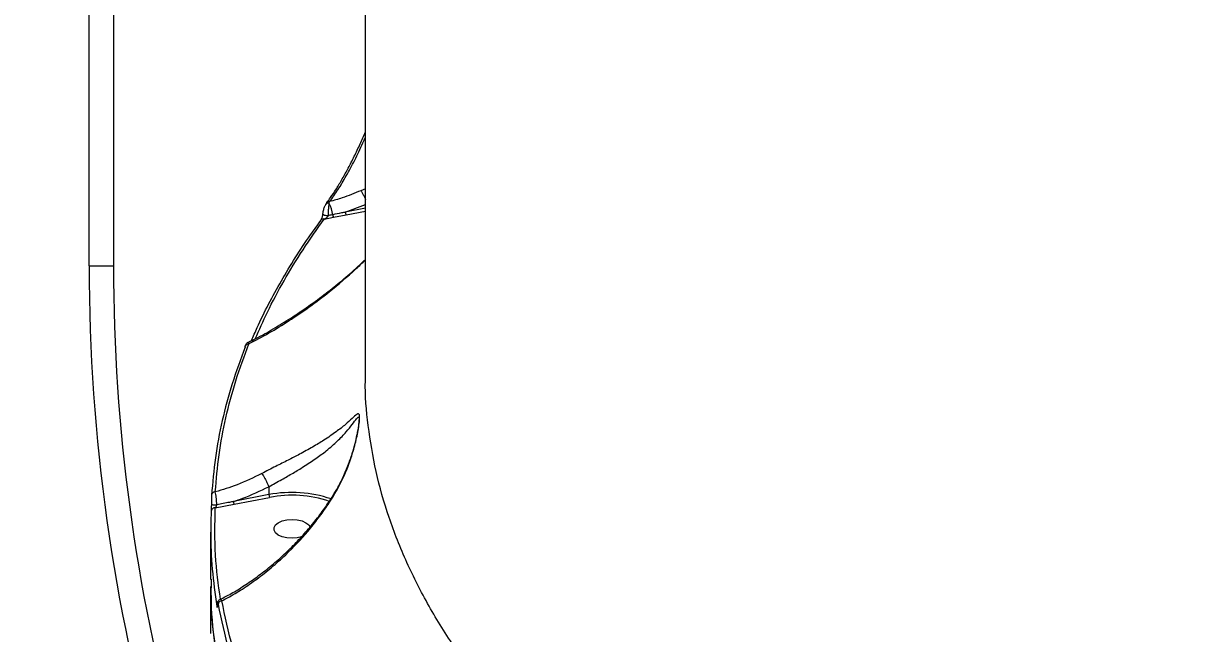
# Model space of a CAD drawing. Header units: millimetres. Extents: x -6901 to 7060, y -7557 to 6158.
# Drawn here: x 1490.2 to 1779.1, y -1562.6 to -1412.7 of the extents above; entities that cross this region are included whole.
import ezdxf

# ---------------------------------------------------------------- set-up
doc = ezdxf.new("R2010")
doc.units = ezdxf.units.MM
for name, color, linetype in [('DIKOM_ОБЪЕКТ', 7, 'Continuous'), ('DIKOM_РАЗМЕР_ЗОНА', 7, 'Continuous'), ('DIKOM_РАЗМЕР_ОБЪЕКТА', 7, 'Continuous')]:
    doc.layers.add(name, color=color, linetype=linetype)
doc.styles.add('style1', font='arial.ttf', dxfattribs={"width": 0.8})
doc.dimstyles.new('1-50', dxfattribs={"dimtxt": 300, "dimasz": 200, "dimexe": 100, "dimexo": 0, "dimgap": 100, "dimtad": 1, "dimtxsty": 'style1', "dimcen": 200, "dimclrd": 7, "dimclre": 7, "dimclrt": 7, "dimadec": 1, "dimazin": 2, "dimtfac": 1, "dimtmove": 0, "dimatfit": 2, "dimfxl": 0, "dimlwd": 25, "dimlwe": 18, "dimarcsym": 0})

# ---------------------------------------------------------------- blocks, each defined once
blk = doc.blocks.new('*D1')
at = {"layer": 'Defpoints', "color": 0, "transparency": 16777216}
for p in [(-4076.66, -462.32), (4983.51, -3127.59), (4983.51, -6854.07)]:
    blk.add_point(p, dxfattribs=at)
at = {"layer": 'DIKOM_РАЗМЕР_ОБЪЕКТА', "color": 7, "lineweight": 18, "transparency": 16777216}
for p, q in [((-4076.66, -462.32), (-4076.66, -6954.07)), ((4983.51, -3127.59), (4983.51, -6954.07))]:
    blk.add_line(p, q, dxfattribs=at)
at = {"layer": 'DIKOM_РАЗМЕР_ОБЪЕКТА', "color": 7, "lineweight": 25, "transparency": 16777216}
blk.add_line((-3876.66, -6854.07), (4783.51, -6854.07), dxfattribs=at)
at = {"layer": 'DIKOM_РАЗМЕР_ОБЪЕКТА', "color": 7, "transparency": 16777216}
for points in [[(-3876.66, -6820.74), (-3876.66, -6887.4), (-4076.66, -6854.07)], [(4783.51, -6820.74), (4783.51, -6887.4), (4983.51, -6854.07)]]:
    blk.add_solid(points, dxfattribs=at)
at = {"layer": 'DIKOM_РАЗМЕР_ОБЪЕКТА', "color": 7, "transparency": 16777216, "insert": (453.43, -6600.9), "char_height": 300, "attachment_point": 5, "style": 'style1'}
blk.add_mtext('9050', dxfattribs=at)
blk = doc.blocks.new('*D2')
at = {"layer": 'Defpoints', "color": 0, "transparency": 16777216}
for p in [(-1102.73, 4151.17), (-5819.23, -4492.42), (4721.24, -4492.42)]:
    blk.add_point(p, dxfattribs=at)
at = {"layer": 'DIKOM_РАЗМЕР_ОБЪЕКТА', "color": 7, "lineweight": 18, "transparency": 16777216}
for p, q in [((-1102.73, 4151.17), (-5919.23, 4151.17)), ((4721.24, -4492.42), (-5919.23, -4492.42))]:
    blk.add_line(p, q, dxfattribs=at)
at = {"layer": 'DIKOM_РАЗМЕР_ОБЪЕКТА', "color": 7, "lineweight": 25, "transparency": 16777216}
blk.add_line((-5819.23, 3951.17), (-5819.23, -4292.42), dxfattribs=at)
at = {"layer": 'DIKOM_РАЗМЕР_ОБЪЕКТА', "color": 7, "transparency": 16777216}
for points in [[(-5852.56, 3951.17), (-5785.89, 3951.17), (-5819.23, 4151.17)], [(-5852.56, -4292.42), (-5785.89, -4292.42), (-5819.23, -4492.42)]]:
    blk.add_solid(points, dxfattribs=at)
at = {"layer": 'DIKOM_РАЗМЕР_ОБЪЕКТА', "color": 7, "transparency": 16777216, "insert": (-6072.4, -170.63), "char_height": 300, "attachment_point": 5, "rotation": 90, "style": 'style1'}
blk.add_mtext('8650', dxfattribs=at)
blk = doc.blocks.new('*D3')
at = {"layer": 'Defpoints', "color": 0, "transparency": 16777216}
for p in [(-1553.27, 6158.28), (-6450.85, -6312.94), (5659.92, -6312.94)]:
    blk.add_point(p, dxfattribs=at)
at = {"layer": 'DIKOM_РАЗМЕР_ЗОНА', "color": 7, "lineweight": 18, "transparency": 16777216}
for p, q in [((-1553.27, 6158.28), (-6550.85, 6158.28)), ((5659.92, -6312.94), (-6550.85, -6312.94))]:
    blk.add_line(p, q, dxfattribs=at)
at = {"layer": 'DIKOM_РАЗМЕР_ЗОНА', "color": 7, "lineweight": 25, "transparency": 16777216}
blk.add_line((-6450.85, 5958.28), (-6450.85, -6112.94), dxfattribs=at)
at = {"layer": 'DIKOM_РАЗМЕР_ЗОНА', "color": 7, "transparency": 16777216}
for points in [[(-6484.18, 5958.28), (-6417.52, 5958.28), (-6450.85, 6158.28)], [(-6484.18, -6112.94), (-6417.52, -6112.94), (-6450.85, -6312.94)]]:
    blk.add_solid(points, dxfattribs=at)
at = {"layer": 'DIKOM_РАЗМЕР_ЗОНА', "color": 7, "transparency": 16777216, "insert": (-6704.02, -77.33), "char_height": 300, "attachment_point": 5, "rotation": 90, "style": 'style1'}
blk.add_mtext('12500', dxfattribs=at)
blk = doc.blocks.new('*D4')
at = {"layer": 'Defpoints', "color": 0, "transparency": 16777216}
for p in [(-5588.2, -1083.32), (7059.54, -2218.88), (7059.54, -7457.08)]:
    blk.add_point(p, dxfattribs=at)
at = {"layer": 'DIKOM_РАЗМЕР_ЗОНА', "color": 7, "lineweight": 18, "transparency": 16777216}
for p, q in [((-5588.2, -1083.32), (-5588.2, -7557.08)), ((7059.54, -2218.88), (7059.54, -7557.08))]:
    blk.add_line(p, q, dxfattribs=at)
at = {"layer": 'DIKOM_РАЗМЕР_ЗОНА', "color": 7, "lineweight": 25, "transparency": 16777216}
blk.add_line((-5388.2, -7457.08), (6859.54, -7457.08), dxfattribs=at)
at = {"layer": 'DIKOM_РАЗМЕР_ЗОНА', "color": 7, "transparency": 16777216}
for points in [[(-5388.2, -7423.74), (-5388.2, -7490.41), (-5588.2, -7457.08)], [(6859.54, -7423.74), (6859.54, -7490.41), (7059.54, -7457.08)]]:
    blk.add_solid(points, dxfattribs=at)
at = {"layer": 'DIKOM_РАЗМЕР_ЗОНА', "color": 7, "transparency": 16777216, "insert": (735.67, -7203.9), "char_height": 300, "attachment_point": 5, "style": 'style1'}
blk.add_mtext('12650', dxfattribs=at)

msp = doc.modelspace()

# ---------------------------------------------------------------- linework, layer by layer
at = {"layer": 'DIKOM_ОБЪЕКТ', "color": 7, "linetype": 'Continuous', "lineweight": 15}
for p, q in [((1506.299, -1472.324), (1506.299, -1241.142)), ((1512.299, -1242.701), (1512.299, -1472.324)), ((1574.182, -1499.383), (1574.182, -1254.892)), ((1574.182, -1453.335), (1573.049, -1453.814)), ((1565.318, -1456.935), (1565.404, -1456.511)), ((1569.248, -1459.091), (1574.182, -1457.22)), ((1574.182, -1458.137), (1569.248, -1459.091)), ((1569.424, -1459.761), (1574.182, -1458.841)), ((1563.755, -1459.512), (1563.755, -1459.52)), ((1564.069, -1460.777), (1566.325, -1460.35)), ((1566.325, -1460.35), (1569.424, -1459.761)), ((1506.299, -1472.324), (1512.299, -1472.324)), ((1550.474, -1526.566), (1550.474, -1526.562)), ((1550.474, -1526.566), (1550.474, -1528.518)), ((1537.299, -1531.751), (1541.921, -1530.876)), ((1550.474, -1528.518), (1541.745, -1530.206)), ((1541.921, -1530.876), (1550.65, -1529.188)), ((1536.182, -1549.349), (1536.182, -1537.709)), ((1536.182, -1562.635), (1536.182, -1551.064))]:
    msp.add_line(p, q, dxfattribs=at)
at = {"layer": 'DIKOM_ОБЪЕКТ', "color": 7, "linetype": 'Continuous', "lineweight": 15, "flags": 128}
for points in [[(1564.691, -1456.782), (1564.696, -1456.776), (1564.745, -1456.719)], [(1563.755, -1459.52), (1563.776, -1459.604), (1563.874, -1459.708), (1564.043, -1459.801), (1564.269, -1459.875), (1564.534, -1459.926), (1564.817, -1459.947), (1565.095, -1459.939)], [(1544.628, -1492.244), (1544.645, -1492.087), (1544.672, -1491.991)], [(1536.339, -1530.669), (1536.362, -1530.76), (1536.443, -1530.847), (1536.576, -1530.924), (1536.754, -1530.987), (1536.966, -1531.032), (1537.201, -1531.057), (1537.443, -1531.059), (1537.68, -1531.039)], [(1558.521, -1538.9), (1557.45, -1539.144), (1556.182, -1539.238), (1554.914, -1539.144), (1553.749, -1538.87), (1552.781, -1538.438), (1552.088, -1537.883), (1551.728, -1537.25), (1551.728, -1536.591), (1552.088, -1535.958), (1552.781, -1535.403), (1553.749, -1534.971), (1554.914, -1534.697), (1556.182, -1534.603), (1556.182, -1534.603)], [(1556.182, -1534.603), (1557.45, -1534.697), (1558.615, -1534.971), (1559.583, -1535.403), (1560.275, -1535.958), (1560.613, -1536.517)], [(1536.182, -1551.064), (1536.182, -1551.322), (1536.239, -1554.646)]]:
    msp.add_lwpolyline(points, dxfattribs=at)
at = {"layer": 'DIKOM_ОБЪЕКТ', "color": 7, "linetype": 'Continuous', "lineweight": 15}
for centre, radius, start, end in [((1565.039, -1457.635), 0.753, 68.2789, 143.78488), ((1565.285, -1457.283), 0.781, 81.28075, 133.74159), ((1558.096, -1460.618), 8.106, 6.29649, 27.02192), ((1570.559, -1459.105), 1.311, 179.38964, 210.01915), ((1563.872, -1461.539), 0.787, 75.51987, 139.64987), ((1567.467, -1459.701), 1.314, 181.2264, 209.59959), ((1956.299, -1472.324), 450, 180, 211.88074), ((1956.299, -1472.324), 444, 180, 210.61325), ((1545.455, -1492.33), 0.853, 85.1821, 156.57471), ((1537.291, -1528.746), 0.906, 88.67746, 175.83058), ((1556.132, -1557.867), 29.889, 71.26331, 100.91059), ((1543.055, -1530.22), 1.31, 179.38374, 210.02631), ((1551.785, -1528.532), 1.31, 179.38853, 210.02151), ((1556.177, -1557.055), 28.41, 71.17482, 101.2181), ((1537.22, -1532.671), 0.924, 85.07861, 175.3578), ((1538.459, -1555.917), 0.788, 152.31833, 179.4794), ((1538.965, -1555.587), 0.978, 92.81785, 175.34088), ((1655.531, -1550.07), 119.395, 183.6151, 204.29353)]:
    msp.add_arc(centre, radius, start, end, dxfattribs=at)
for points, knots in [([(1564.731, -1456.708), (1565.019, -1456.323), (1565.779, -1455.31), (1567.045, -1453.378), (1568.513, -1450.952), (1569.991, -1448.282), (1571.46, -1445.4), (1572.864, -1442.437), (1573.758, -1440.357), (1574.182, -1439.369)], [0, 0, 0, 0, 0.0933512, 0.2458772, 0.3995029, 0.5536723, 0.7077423, 0.8611775, 1, 1, 1, 1]), ([(1565.404, -1456.511), (1566.077, -1455.565), (1567.425, -1453.67), (1569.498, -1450.219), (1571.563, -1446.347), (1573.139, -1443.134), (1573.987, -1441.133), (1574.182, -1440.672)], [0, 0, 0, 0, 0.2323659, 0.46548, 0.6978625, 0.9303628, 1, 1, 1, 1]), ([(1573.049, -1453.814), (1571.529, -1454.446), (1569.008, -1455.495), (1566.429, -1456.222), (1565.404, -1456.511)], [0, 0, 0, 0, 0.6025866, 1, 1, 1, 1]), ([(1573.049, -1453.814), (1573.063, -1453.833), (1573.146, -1453.941), (1573.345, -1454.24), (1573.666, -1454.817), (1573.974, -1455.444), (1574.13, -1455.827), (1574.182, -1455.953)], [0, 0, 0, 0, 0.0468913, 0.2629316, 0.558853, 0.8547976, 1, 1, 1, 1]), ([(1563.764, -1459.512), (1563.778, -1459.297), (1563.796, -1459.014), (1563.87, -1458.74), (1563.888, -1458.675)], [0, 0, 0, 0, 0.7602161, 1, 1, 1, 1]), ([(1563.888, -1458.675), (1563.927, -1458.509), (1564.029, -1458.076), (1564.224, -1457.575), (1564.386, -1457.289), (1564.439, -1457.195)], [0, 0, 0, 0, 0.2947516, 0.7690529, 1, 1, 1, 1]), ([(1564.446, -1457.209), (1564.519, -1457.064), (1564.616, -1456.874), (1564.736, -1456.724), (1564.764, -1456.689)], [0, 0, 0, 0, 0.7669845, 1, 1, 1, 1]), ([(1565.095, -1459.939), (1565.096, -1459.77), (1565.097, -1459.362), (1565.13, -1458.609), (1565.202, -1457.708), (1565.277, -1457.205), (1565.318, -1456.935)], [0, 0, 0, 0, 0.1616006, 0.3913424, 0.6724094, 1, 1, 1, 1]), ([(1569.248, -1459.091), (1568.936, -1459.158), (1567.906, -1459.376), (1566.873, -1459.584), (1566.154, -1459.729)], [0, 0, 0, 0, 0.3030073, 1, 1, 1, 1]), ([(1546.212, -1490.664), (1546.663, -1489.6), (1547.936, -1486.593), (1550.37, -1481.689), (1553.478, -1475.962), (1556.911, -1470.298), (1560.17, -1465.326), (1562.411, -1462.265), (1563.3, -1461.052)], [0, 0, 0, 0, 0.1055755, 0.2984184, 0.4907315, 0.6823421, 0.8741057, 1, 1, 1, 1]), ([(1547.116, -1490.219), (1548.082, -1488.026), (1550.191, -1483.243), (1554.128, -1475.943), (1558.741, -1468.305), (1562.293, -1463.287), (1564.069, -1460.777)], [0, 0, 0, 0, 0.2194592, 0.4786888, 0.7393439, 1, 1, 1, 1]), ([(1563.268, -1461.032), (1563.275, -1461.023), (1563.305, -1460.985), (1563.424, -1460.776), (1563.562, -1460.444), (1563.675, -1460.058), (1563.731, -1459.762), (1563.753, -1459.584), (1563.754, -1459.524), (1563.754, -1459.52)], [0, 0, 0, 0, 0.0733486, 0.2838791, 0.5543861, 0.7485624, 0.8872408, 0.9914335, 1, 1, 1, 1]), ([(1564.069, -1460.777), (1564.201, -1460.712), (1564.444, -1460.591), (1564.752, -1460.373), (1564.95, -1460.187), (1565.042, -1460.061), (1565.079, -1459.991), (1565.09, -1459.956), (1565.095, -1459.939)], [0, 0, 0, 0, 0.3535054, 0.6499716, 0.8418376, 0.9245863, 0.9644476, 1, 1, 1, 1]), ([(1566.154, -1459.729), (1565.841, -1459.791), (1565.488, -1459.862), (1565.135, -1459.931), (1565.095, -1459.939)], [0, 0, 0, 0, 0.8864535, 1, 1, 1, 1]), ([(1545.459, -1491.036), (1546.06, -1490.744), (1548.087, -1489.761), (1551.552, -1487.804), (1555.866, -1485.168), (1560.215, -1482.229), (1564.405, -1479.155), (1568.461, -1475.899), (1571.68, -1473.136), (1573.571, -1471.306), (1574.182, -1470.715)], [0, 0, 0, 0, 0.0608202, 0.2048232, 0.3516023, 0.5011166, 0.6531935, 0.7885789, 0.9317269, 1, 1, 1, 1]), ([(1545.526, -1491.48), (1547.185, -1490.604), (1550.504, -1488.851), (1555.467, -1485.79), (1560.406, -1482.427), (1565.939, -1478.223), (1570.548, -1474.346), (1573.439, -1471.548), (1574.182, -1470.829)], [0, 0, 0, 0, 0.1683504, 0.3367051, 0.5075712, 0.6784297, 0.9172978, 1, 1, 1, 1]), ([(1544.628, -1492.244), (1543.518, -1495.24), (1541.297, -1501.232), (1538.911, -1510.323), (1537.163, -1519.474), (1536.646, -1525.611), (1536.387, -1528.68)], [0, 0, 0, 0, 0.2491002, 0.4982016, 0.7491002, 1, 1, 1, 1]), ([(1537.312, -1527.84), (1537.567, -1524.8), (1538.077, -1518.719), (1539.806, -1509.609), (1542.182, -1500.514), (1544.412, -1494.492), (1545.526, -1491.48)], [0, 0, 0, 0, 0.2490998, 0.4982002, 0.7491006, 1, 1, 1, 1]), ([(1544.684, -1491.995), (1544.708, -1491.923), (1544.783, -1491.7), (1544.936, -1491.449), (1545.162, -1491.15), (1545.377, -1491.045), (1545.45, -1491.009)], [0, 0, 0, 0, 0.1818247, 0.5642806, 0.8512221, 1, 1, 1, 1]), ([(1545.526, -1491.48), (1545.516, -1491.396), (1545.483, -1491.121), (1545.451, -1490.925), (1545.442, -1491.003), (1545.441, -1491.007)], [0, 0, 0, 0, 0.2974443, 0.9658798, 1, 1, 1, 1]), ([(1894.627, -1695.596), (1887.687, -1694.949), (1873.802, -1693.654), (1853.281, -1690.959), (1832.866, -1687.692), (1812.651, -1683.783), (1792.71, -1679.245), (1773.481, -1674.174), (1755.014, -1668.601), (1737.34, -1662.566), (1720.172, -1655.97), (1703.592, -1648.813), (1687.673, -1641.105), (1672.762, -1633.014), (1658.887, -1624.577), (1646.051, -1615.835), (1634.05, -1606.65), (1622.962, -1597.033), (1612.848, -1587.007), (1603.924, -1576.787), (1596.195, -1566.412), (1589.639, -1555.923), (1584.151, -1545.153), (1579.807, -1534.129), (1576.606, -1522.883), (1574.776, -1511.651), (1574.028, -1503.787), (1574.22, -1499.712), (1574.238, -1499.333)], [0, 0, 0, 0, 0.0392428, 0.0785158, 0.1177586, 0.1581421, 0.1985587, 0.2389423, 0.2781872, 0.3174625, 0.3567075, 0.3970914, 0.4375083, 0.4778923, 0.5171658, 0.5564696, 0.5957434, 0.6361546, 0.6765985, 0.7170099, 0.7563479, 0.7957165, 0.8350546, 0.8755303, 0.9160384, 0.9565142, 0.9959506, 1, 1, 1, 1]), ([(1566.343, -1528.858), (1567.283, -1527.178), (1569.185, -1523.781), (1570.936, -1518.901), (1571.926, -1515.177), (1572.418, -1512.73), (1572.677, -1511.034), (1572.795, -1509.653), (1572.737, -1508.779), (1572.487, -1508.557), (1571.94, -1508.833), (1570.963, -1509.766), (1569.298, -1511.287), (1567.045, -1513.094), (1564.314, -1514.97), (1561.26, -1516.815), (1558.263, -1518.46), (1555.181, -1520.054), (1552.037, -1521.628), (1549.863, -1522.746), (1548.714, -1523.337)], [0, 0, 0, 0, 0.0863531, 0.1746774, 0.2336174, 0.2635129, 0.2941169, 0.3212036, 0.3485628, 0.3826676, 0.415428, 0.4844315, 0.5550155, 0.6333681, 0.7133075, 0.7760743, 0.8404081, 0.8905406, 0.9421326, 1, 1, 1, 1]), ([(1550.474, -1526.562), (1550.474, -1526.562), (1551.491, -1525.992), (1553.571, -1524.842), (1556.433, -1523.21), (1559.275, -1521.495), (1562.04, -1519.656), (1564.85, -1517.554), (1567.378, -1515.329), (1569.449, -1513.17), (1570.994, -1511.215), (1571.902, -1509.975), (1572.411, -1509.436), (1572.645, -1509.415), (1572.669, -1509.913), (1572.679, -1510.103)], [0, 0, 0, 0, 0.0000205, 0.0837978, 0.1591926, 0.2346768, 0.3306548, 0.4267617, 0.5470353, 0.6674033, 0.7721268, 0.8765521, 0.9237846, 0.9710054, 1, 1, 1, 1]), ([(1566.21, -1528.78), (1566.628, -1528.104), (1567.622, -1526.495), (1568.949, -1523.764), (1570.185, -1520.745), (1571.129, -1517.905), (1571.78, -1515.51), (1572.194, -1513.651), (1572.452, -1512.244), (1572.601, -1511.202), (1572.67, -1510.524), (1572.683, -1510.149), (1572.682, -1510.105), (1572.682, -1510.102)], [0, 0, 0, 0, 0.1119262, 0.2660886, 0.4274681, 0.5737437, 0.6914154, 0.7848111, 0.8545149, 0.9120283, 0.9596382, 0.9978684, 1, 1, 1, 1]), ([(1548.714, -1523.337), (1546.703, -1524.323), (1542.977, -1526.151), (1539.098, -1527.307), (1537.312, -1527.84)], [0, 0, 0, 0, 0.5395145, 1, 1, 1, 1]), ([(1548.714, -1523.337), (1548.728, -1523.354), (1548.819, -1523.47), (1549.037, -1523.785), (1549.401, -1524.388), (1549.799, -1525.121), (1550.182, -1525.89), (1550.377, -1526.338), (1550.474, -1526.562)], [0, 0, 0, 0, 0.0319246, 0.209718, 0.4072984, 0.6048624, 0.8024363, 1, 1, 1, 1]), ([(1537.68, -1531.039), (1537.665, -1530.757), (1537.634, -1530.174), (1537.543, -1529.245), (1537.429, -1528.398), (1537.351, -1528.025), (1537.312, -1527.84)], [0, 0, 0, 0, 0.2380024, 0.4906696, 0.7462735, 1, 1, 1, 1]), ([(1541.745, -1530.206), (1542.509, -1529.949), (1545.474, -1528.953), (1548.344, -1527.583), (1550.474, -1526.566)], [0, 0, 0, 0, 0.2578171, 1, 1, 1, 1]), ([(1536.339, -1530.669), (1536.338, -1530.837), (1536.336, -1531.185), (1536.326, -1531.742), (1536.313, -1532.25), (1536.304, -1532.481), (1536.299, -1532.596)], [0, 0, 0, 0, 0.233878, 0.4825061, 0.7413909, 1, 1, 1, 1]), ([(1536.387, -1528.68), (1536.381, -1528.799), (1536.369, -1529.037), (1536.354, -1529.563), (1536.343, -1530.136), (1536.341, -1530.496), (1536.339, -1530.669)], [0, 0, 0, 0, 0.2583436, 0.5167757, 0.7678105, 1, 1, 1, 1]), ([(1537.299, -1531.751), (1537.344, -1531.705), (1537.432, -1531.615), (1537.551, -1531.43), (1537.633, -1531.248), (1537.669, -1531.114), (1537.677, -1531.056), (1537.68, -1531.039)], [0, 0, 0, 0, 0.2916966, 0.567284, 0.8036341, 0.9441011, 1, 1, 1, 1]), ([(1541.745, -1530.206), (1541.433, -1530.273), (1540.08, -1530.561), (1538.723, -1530.831), (1537.68, -1531.039)], [0, 0, 0, 0, 0.2307572, 1, 1, 1, 1]), ([(1538.434, -1554.274), (1539.352, -1553.806), (1541.358, -1552.781), (1544.435, -1550.891), (1547.649, -1548.676), (1550.813, -1546.218), (1553.88, -1543.553), (1556.809, -1540.712), (1559.561, -1537.744), (1562.107, -1534.67), (1564.338, -1531.693), (1565.628, -1529.686), (1566.211, -1528.78)], [0, 0, 0, 0, 0.0894463, 0.1955048, 0.3020052, 0.4088153, 0.5157556, 0.6204336, 0.7230306, 0.8229937, 0.9200363, 1, 1, 1, 1]), ([(1538.917, -1554.609), (1539.39, -1554.362), (1541.077, -1553.478), (1543.963, -1551.754), (1547.569, -1549.275), (1551.132, -1546.465), (1555.37, -1542.664), (1559.226, -1538.584), (1562.632, -1534.331), (1564.726, -1531.409), (1565.909, -1529.543), (1566.343, -1528.858)], [0, 0, 0, 0, 0.046561, 0.166033, 0.2855049, 0.4082653, 0.531018, 0.732778, 0.836339, 0.9398834, 1, 1, 1, 1]), ([(1566.343, -1528.858), (1566.329, -1528.85), (1566.247, -1528.8), (1566.236, -1528.795), (1566.227, -1528.791)], [0, 0, 0, 0, 0.172895, 1, 1, 1, 1]), ([(1536.299, -1532.596), (1536.284, -1532.939), (1536.211, -1534.656), (1536.132, -1539.4), (1536.397, -1546.837), (1537.246, -1552.884), (1537.671, -1555.91)], [0, 0, 0, 0, 0.044141, 0.2207155, 0.6100146, 1, 1, 1, 1]), ([(1538.577, -1554.199), (1538.086, -1550.603), (1537.064, -1543.13), (1537.219, -1535.638), (1537.299, -1531.751)], [0, 0, 0, 0, 0.4811594, 1, 1, 1, 1]), ([(1546.699, -1597.091), (1545.925, -1595.415), (1543.357, -1589.852), (1540.312, -1580.253), (1537.616, -1568.347), (1536.263, -1557.996), (1536.326, -1551.63), (1536.35, -1549.259)], [0, 0, 0, 0, 0.1071166, 0.3555384, 0.6041539, 0.8525745, 1, 1, 1, 1]), ([(1537.826, -1555.644), (1537.827, -1555.639), (1537.827, -1555.462), (1537.843, -1555.238), (1537.881, -1554.97), (1537.987, -1554.692), (1538.161, -1554.463), (1538.325, -1554.307), (1538.436, -1554.275), (1538.439, -1554.274)], [0, 0, 0, 0, 0.0071504, 0.3100007, 0.5383602, 0.6698874, 0.8211852, 0.9951431, 1, 1, 1, 1]), ([(1538.917, -1554.609), (1538.853, -1554.521), (1538.706, -1554.317), (1538.54, -1554.211), (1538.463, -1554.279), (1538.445, -1554.294)], [0, 0, 0, 0, 0.3684947, 0.8540168, 1, 1, 1, 1]), ([(1537.671, -1555.91), (1537.683, -1555.979), (1537.713, -1556.139), (1537.755, -1556.238), (1537.792, -1556.197), (1537.819, -1556.029), (1537.827, -1555.813), (1537.83, -1555.704)], [0, 0, 0, 0, 0.1825196, 0.4237931, 0.6274171, 0.8133889, 1, 1, 1, 1]), ([(1537.812, -1555.914), (1537.813, -1555.91), (1537.815, -1555.899), (1537.822, -1555.802), (1537.827, -1555.678), (1537.827, -1555.573), (1537.827, -1555.549)], [0, 0, 0, 0, 0.2067637, 0.5062075, 0.8913836, 1, 1, 1, 1]), ([(1537.83, -1555.704), (1537.834, -1555.599), (1537.84, -1555.389), (1537.867, -1555.227), (1537.903, -1555.191), (1537.946, -1555.288), (1537.976, -1555.441), (1537.99, -1555.507)], [0, 0, 0, 0, 0.1889213, 0.3774327, 0.579184, 0.8165162, 1, 1, 1, 1]), ([(1537.99, -1555.507), (1538.796, -1559.281), (1540.408, -1566.828), (1543.442, -1576.129), (1545.95, -1581.604), (1546.765, -1583.384)], [0, 0, 0, 0, 0.4029383, 0.8058743, 1, 1, 1, 1]), ([(1556.399, -1599.341), (1554.3, -1595.71), (1550.102, -1588.448), (1545.227, -1577.316), (1541.324, -1566.037), (1539.719, -1558.419), (1538.917, -1554.609)], [0, 0, 0, 0, 0.2485959, 0.4971942, 0.7485964, 1, 1, 1, 1])]:
    msp.add_open_spline(points, degree=3, knots=knots, dxfattribs=at)

# ---------------------------------------------------------------- dimensions: what is measured, and where the dimension line sits
at = {"layer": 'DIKOM_РАЗМЕР_ЗОНА'}
dim = msp.add_linear_dim(base=(-6450.85, -6312.937), p1=(-1553.272, 6158.285), p2=(5659.925, -6312.937), angle=90, text='12500', dimstyle='1-50', dxfattribs=at)
dim.commit()
dim.dimension.update_dxf_attribs({"geometry": '*D3', "text_midpoint": (-6450.85, -77.326), "dimtype": 160})
dim = msp.add_linear_dim(base=(7059.538, -7457.077), p1=(-5588.199, -1083.325), p2=(7059.538, -2218.883), text='12650', dimstyle='1-50', dxfattribs=at)
dim.commit()
dim.dimension.update_dxf_attribs({"geometry": '*D4', "text_midpoint": (735.669, -7457.077), "dimtype": 160})
at = {"layer": 'DIKOM_РАЗМЕР_ОБЪЕКТА'}
dim = msp.add_linear_dim(base=(-5819.225, -4492.425), p1=(-1102.732, 4151.169), p2=(4721.24, -4492.425), angle=90, text='8650', dimstyle='1-50', dxfattribs=at)
dim.commit()
dim.dimension.update_dxf_attribs({"geometry": '*D2', "text_midpoint": (-5819.225, -170.628), "dimtype": 160})
dim = msp.add_linear_dim(base=(4983.514, -6854.07), p1=(-4076.663, -462.325), p2=(4983.514, -3127.595), text='9050', dimstyle='1-50', dxfattribs=at)
dim.commit()
dim.dimension.update_dxf_attribs({"geometry": '*D1', "text_midpoint": (453.425, -6854.07), "dimtype": 160})

doc.saveas('drawing.dxf')
